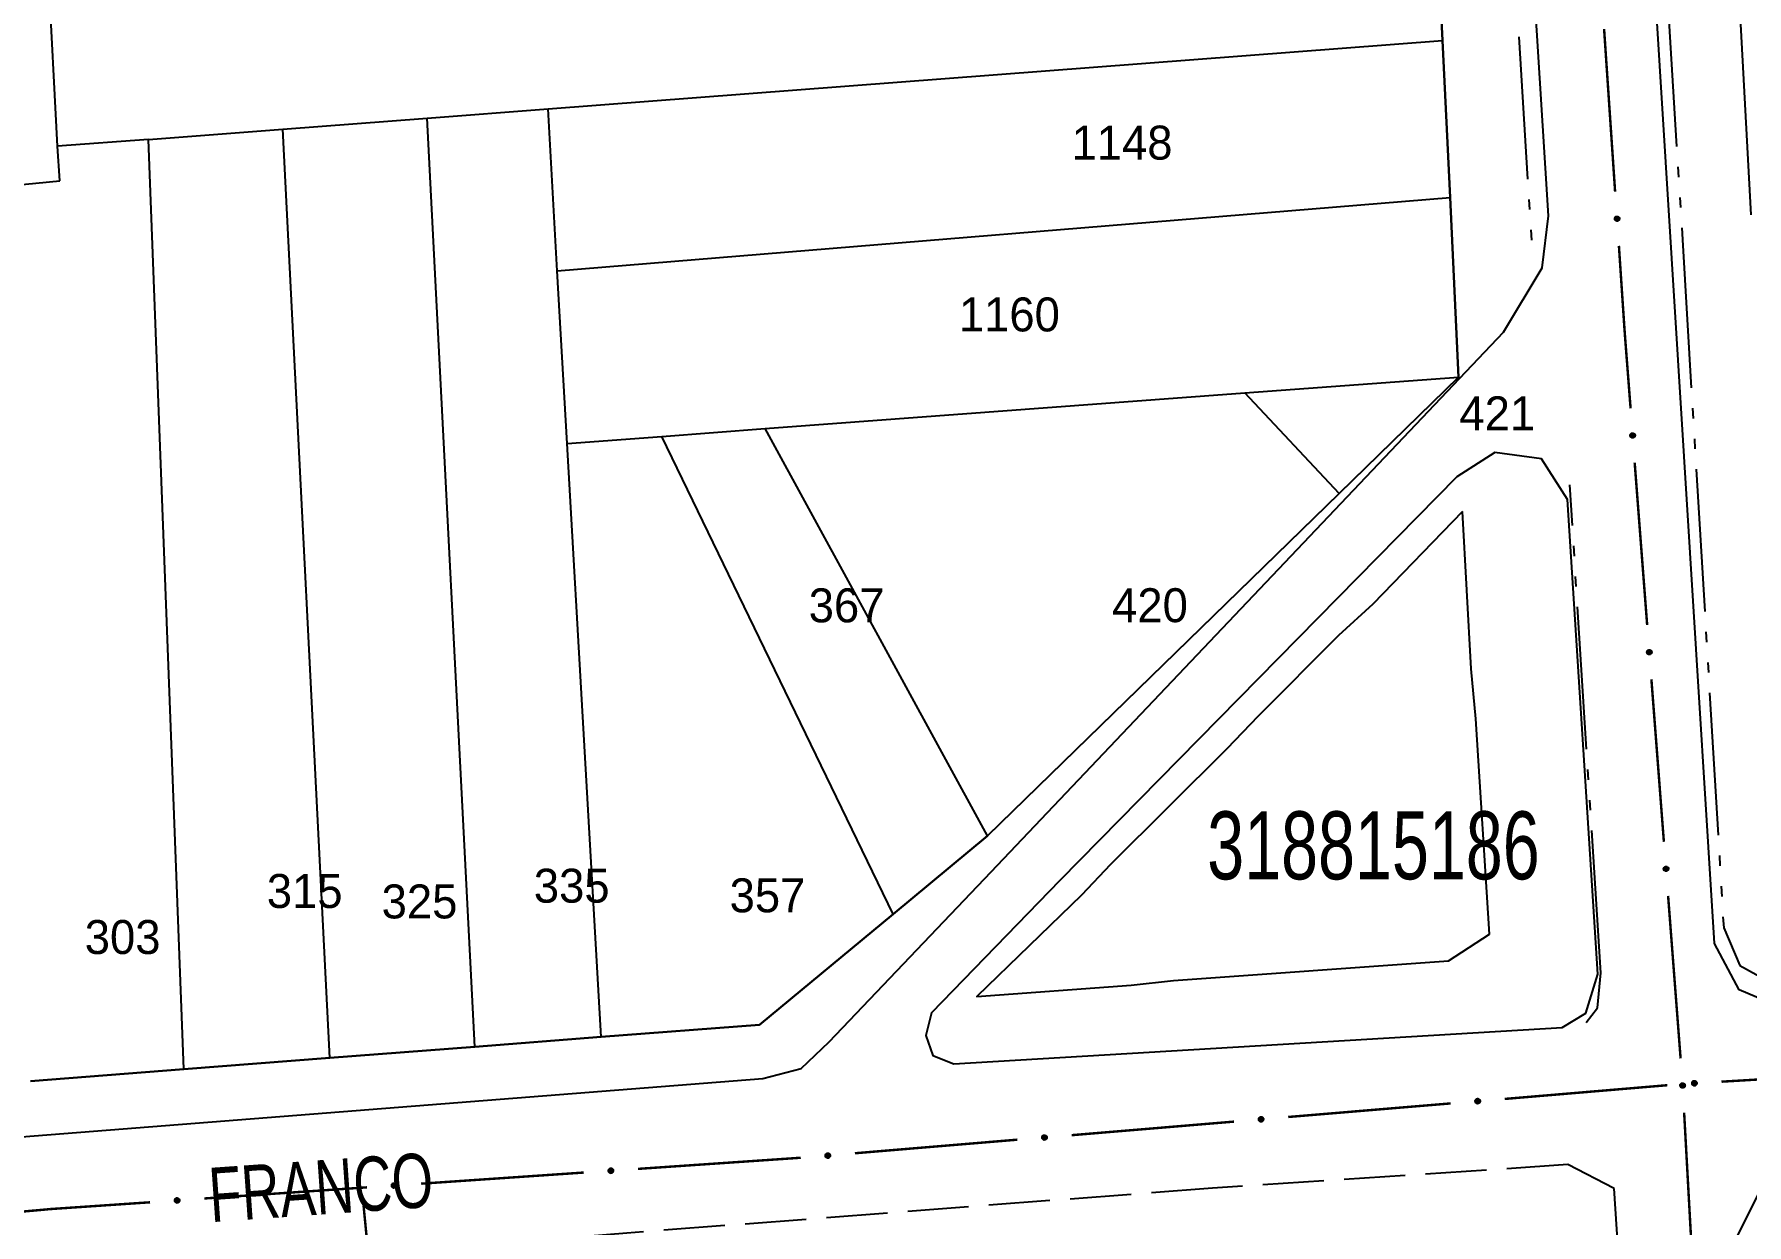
# Model space of a CAD drawing. Extents: x 201225 to 202591, y 4854937 to 4856079.
# Drawn here: x 201566.4 to 201692.4, y 4855775.9 to 4855863.6 of the extents above; entities that cross this region are included whole.
import ezdxf
from ezdxf.enums import TextEntityAlignment as Align

# ---------------------------------------------------------------- set-up
doc = ezdxf.new("R2010")
doc.units = 0
doc.header["$LTSCALE"] = 1.5
doc.header["$MEASUREMENT"] = 0
doc.linetypes.add('TRACO_05', pattern=[11, 7, -1, 0.5, -1, 0.5, -1])
doc.linetypes.add('TRACO_11', pattern=[8, 3, -1, 3, -1])
for name, color, linetype in [('CD_MALHA_LOTES', 7, 'CONTINUOUS'), ('CD_TXT_QUADRA', 2, 'CONTINUOUS'), ('HD-VALAS-DRENOS', 170, 'CONTINUOUS'), ('RU-QUADRA', 210, 'CONTINUOUS'), ('SV-EIXO-RUA-PAV', 20, 'CONTINUOUS'), ('SV-RUA-PAVIM', 7, 'CONTINUOUS'), ('SV-TXT-RUA-PAV', 7, 'CONTINUOUS'), ('Th_NmrPort', 7, 'CONTINUOUS')]:
    doc.layers.add(name, color=color, linetype=linetype)
doc.styles.add('ARIAL', font='ARIAL.SHX')

msp = doc.modelspace()

# ---------------------------------------------------------------- linework, layer by layer
at = {"layer": 'CD_MALHA_LOTES', "linetype": 'Continuous', "flags": 128}
for points in [[(201692.74, 4855850.3), (201689.35, 4855912.81)], [(201669.39, 4855876.11), (201670.01, 4855863.14)], [(201568.09, 4855855.34), (201567.42, 4855868.08)], [(201604.19, 4855858.1), (201670.01, 4855863.14)], [(201670.01, 4855863.14), (201670.57, 4855851.56)], [(201595.29, 4855857.42), (201604.19, 4855858.1)], [(201604.87, 4855846.16), (201604.19, 4855858.1)], [(201574.79, 4855855.85), (201584.68, 4855856.61)], [(201584.68, 4855856.61), (201595.29, 4855857.42)], [(201588.14, 4855788.22), (201584.68, 4855856.61)], [(201598.81, 4855789.04), (201595.29, 4855857.42)], [(201574.79, 4855855.85), (201568.09, 4855855.34)], [(201568.26, 4855852.79), (201568.09, 4855855.34)], [(201577.39, 4855787.39), (201574.79, 4855855.85)], [(201562.17, 4855852.2), (201568.26, 4855852.79)], [(201604.87, 4855846.16), (201670.57, 4855851.56)], [(201670.57, 4855851.56), (201671.2, 4855838.35)], [(201605.6, 4855833.46), (201604.87, 4855846.16)], [(201655.47, 4855837.18), (201671.2, 4855838.35)], [(201671.2, 4855838.35), (201662.4, 4855829.78)], [(201620.17, 4855834.55), (201655.47, 4855837.18)], [(201662.4, 4855829.78), (201655.47, 4855837.18)], [(201605.6, 4855833.46), (201612.56, 4855833.98)], [(201612.56, 4855833.98), (201620.17, 4855834.55)], [(201629.58, 4855798.8), (201612.56, 4855833.98)], [(201636.53, 4855804.56), (201620.17, 4855834.55)], [(201608.09, 4855789.76), (201605.6, 4855833.46)], [(201662.4, 4855829.78), (201636.53, 4855804.56)], [(201636.53, 4855804.56), (201629.58, 4855798.8)], [(201629.58, 4855798.8), (201619.75, 4855790.66), (201608.09, 4855789.76)], [(201608.09, 4855789.76), (201598.81, 4855789.04)], [(201598.81, 4855789.04), (201588.14, 4855788.22)], [(201577.39, 4855787.39), (201566.1, 4855786.51)], [(201588.14, 4855788.22), (201577.39, 4855787.39)]]:
    msp.add_lwpolyline(points, dxfattribs=at)
at = {"layer": 'HD-VALAS-DRENOS', "linetype": 'TRACO_05'}
for points in [[(201752.04, 4855926.88, 14.36), (201688.03, 4855923.29, 14.44), (201685.13, 4855921.8, 14.44), (201683.76, 4855919.45, 14.44), (201683.54, 4855915.2, 14.44), (201687.7, 4855848.03, 14.62), (201690.71, 4855797.79, 14.36), (201691.9, 4855795.03, 14.35), (201695.45, 4855793.06, 14.36), (201699.39, 4855793.19, 14.37), (201806.78, 4855800.2, 14.1), (201889.47, 4855805.28, 13.48), (201895.09, 4855805.55, 13.43), (201898.64, 4855806.66, 13.27)], [(201673.57, 4855896.34, 14.58), (201676.62, 4855847.52, 14.53)], [(201680.59, 4855790.83, 14.22), (201681.42, 4855791.91, 14.22), (201681.66, 4855794.48, 14.24), (201679.39, 4855830.42, 14.49)]]:
    msp.add_polyline3d(points, dxfattribs=at)
at = {"layer": 'RU-QUADRA', "linetype": 'Continuous', "flags": 128}
for points in [[(201692.74, 4855850.3), (201689.35, 4855912.81), (201693.36, 4855913.05)], [(201566.1, 4855786.51), (201577.39, 4855787.39), (201588.14, 4855788.22), (201598.81, 4855789.04), (201608.09, 4855789.76), (201619.75, 4855790.66), (201629.58, 4855798.8), (201636.53, 4855804.56), (201662.4, 4855829.78), (201671.2, 4855838.35), (201670.57, 4855851.56), (201670.01, 4855863.14), (201669.39, 4855876.11)]]:
    msp.add_lwpolyline(points, dxfattribs=at)
msp.add_lwpolyline([(201671.5, 4855828.46), (201664.89, 4855821.62), (201662.36, 4855819.31), (201656.46, 4855813.38), (201654.14, 4855810.97), (201645.59, 4855802.45), (201643.45, 4855800.19), (201635.75, 4855792.74), (201647.11, 4855793.58), (201650.23, 4855793.93), (201670.46, 4855795.37), (201673.48, 4855797.33), (201672.46, 4855813.19), (201672.12, 4855816.87)], close=True, dxfattribs=at)
at = {"layer": 'SV-EIXO-RUA-PAV', "const_width": 0.18}
for points in [[(201681.91, 4855863.97), (201682.72, 4855852)], [(201683, 4855848.01), (201683.4, 4855842.02)], [(201683.4, 4855842.02), (201683.46, 4855841.2)], [(201683.46, 4855841.2), (201683.86, 4855836.04)], [(201684.16, 4855832.05), (201685.08, 4855820.09)], [(201685.39, 4855816.1), (201686.31, 4855804.13)], [(201686.62, 4855800.15), (201687.54, 4855788.18)], [(201690.55, 4855786.47), (201702.53, 4855787.18)], [(201674.6, 4855785.2), (201686.56, 4855786.21)], [(201658.66, 4855783.87), (201670.62, 4855784.87)], [(201642.72, 4855782.53), (201654.67, 4855783.53)], [(201687.8, 4855784.19), (201688.46, 4855772.21)], [(201626.77, 4855781.2), (201638.73, 4855782.2)], [(201610.81, 4855780.05), (201622.79, 4855780.87)], [(201594.85, 4855778.96), (201606.82, 4855779.78)], [(201578.89, 4855777.87), (201590.86, 4855778.69)], [(201562.93, 4855776.68), (201566.92, 4855777.03)], [(201566.92, 4855777.03), (201567.55, 4855777.09)], [(201567.55, 4855777.09), (201574.9, 4855777.59)], [(201591.78, 4855765.41), (201590.61, 4855777.35)]]:
    msp.add_lwpolyline(points, dxfattribs=at)
at = {"layer": 'SV-EIXO-RUA-PAV'}
for points in [[(201682.96, 4855850.15), (201683, 4855850.12), (201683.02, 4855850.09), (201683.04, 4855850.05), (201683.04, 4855850.02), (201683.04, 4855849.98), (201683.03, 4855849.95), (201683.01, 4855849.91), (201682.98, 4855849.87), (201682.94, 4855849.85), (201682.91, 4855849.83), (201682.88, 4855849.83), (201682.84, 4855849.83), (201682.8, 4855849.84), (201682.77, 4855849.86), (201682.73, 4855849.89), (201682.7, 4855849.93), (201682.69, 4855849.96), (201682.69, 4855850), (201682.69, 4855850.03), (201682.7, 4855850.07), (201682.72, 4855850.1), (201682.75, 4855850.14), (201682.78, 4855850.17), (201682.82, 4855850.18), (201682.85, 4855850.18), (201682.89, 4855850.18), (201682.92, 4855850.18), (201682.96, 4855850.15)], [(201684.11, 4855834.2), (201684.15, 4855834.17), (201684.17, 4855834.13), (201684.19, 4855834.1), (201684.19, 4855834.06), (201684.19, 4855834.03), (201684.18, 4855833.99), (201684.16, 4855833.95), (201684.13, 4855833.92), (201684.1, 4855833.89), (201684.06, 4855833.88), (201684.03, 4855833.87), (201683.99, 4855833.87), (201683.96, 4855833.88), (201683.92, 4855833.9), (201683.88, 4855833.93), (201683.85, 4855833.97), (201683.84, 4855834), (201683.84, 4855834.04), (201683.84, 4855834.07), (201683.85, 4855834.11), (201683.86, 4855834.14), (201683.9, 4855834.18), (201683.93, 4855834.21), (201683.96, 4855834.22), (201684, 4855834.22), (201684.03, 4855834.22), (201684.07, 4855834.22), (201684.11, 4855834.2)], [(201685.33, 4855818.24), (201685.37, 4855818.21), (201685.4, 4855818.18), (201685.41, 4855818.14), (201685.42, 4855818.11), (201685.42, 4855818.07), (201685.41, 4855818.04), (201685.39, 4855818), (201685.36, 4855817.96), (201685.32, 4855817.94), (201685.29, 4855817.92), (201685.25, 4855817.92), (201685.22, 4855817.92), (201685.18, 4855817.93), (201685.14, 4855817.95), (201685.11, 4855817.98), (201685.08, 4855818.01), (201685.07, 4855818.05), (201685.06, 4855818.08), (201685.06, 4855818.12), (201685.07, 4855818.15), (201685.09, 4855818.19), (201685.12, 4855818.23), (201685.16, 4855818.25), (201685.19, 4855818.27), (201685.23, 4855818.27), (201685.26, 4855818.27), (201685.3, 4855818.26), (201685.33, 4855818.24)], [(201686.56, 4855802.29), (201686.6, 4855802.26), (201686.62, 4855802.23), (201686.64, 4855802.19), (201686.64, 4855802.16), (201686.64, 4855802.12), (201686.63, 4855802.09), (201686.62, 4855802.05), (201686.58, 4855802.01), (201686.55, 4855801.99), (201686.51, 4855801.97), (201686.48, 4855801.97), (201686.44, 4855801.97), (201686.41, 4855801.98), (201686.37, 4855801.99), (201686.33, 4855802.03), (201686.31, 4855802.06), (201686.3, 4855802.09), (201686.29, 4855802.13), (201686.29, 4855802.17), (201686.3, 4855802.2), (201686.32, 4855802.24), (201686.35, 4855802.27), (201686.38, 4855802.3), (201686.42, 4855802.31), (201686.45, 4855802.32), (201686.49, 4855802.32), (201686.52, 4855802.31), (201686.56, 4855802.29)], [(201687.79, 4855786.34), (201687.83, 4855786.3), (201687.85, 4855786.27), (201687.86, 4855786.23), (201687.87, 4855786.2), (201687.86, 4855786.16), (201687.86, 4855786.13), (201687.84, 4855786.09), (201687.81, 4855786.05), (201687.77, 4855786.03), (201687.73, 4855786.02), (201687.7, 4855786.01), (201687.66, 4855786.01), (201687.63, 4855786.02), (201687.59, 4855786.04), (201687.55, 4855786.08), (201687.53, 4855786.11), (201687.52, 4855786.14), (201687.51, 4855786.18), (201687.51, 4855786.22), (201687.52, 4855786.25), (201687.54, 4855786.29), (201687.58, 4855786.32), (201687.61, 4855786.35), (201687.64, 4855786.36), (201687.68, 4855786.36), (201687.72, 4855786.36), (201687.75, 4855786.36), (201687.79, 4855786.34)], [(201688.41, 4855786.45), (201688.44, 4855786.49), (201688.47, 4855786.52), (201688.51, 4855786.53), (201688.54, 4855786.53), (201688.58, 4855786.53), (201688.61, 4855786.52), (201688.65, 4855786.5), (201688.69, 4855786.47), (201688.71, 4855786.43), (201688.73, 4855786.4), (201688.73, 4855786.37), (201688.73, 4855786.33), (201688.72, 4855786.29), (201688.7, 4855786.26), (201688.67, 4855786.22), (201688.63, 4855786.2), (201688.6, 4855786.18), (201688.56, 4855786.18), (201688.53, 4855786.18), (201688.49, 4855786.19), (201688.46, 4855786.21), (201688.42, 4855786.24), (201688.4, 4855786.28), (201688.38, 4855786.31), (201688.38, 4855786.34), (201688.38, 4855786.38), (201688.39, 4855786.42), (201688.41, 4855786.45)], [(201672.46, 4855785.13), (201672.49, 4855785.17), (201672.52, 4855785.2), (201672.56, 4855785.21), (201672.59, 4855785.22), (201672.63, 4855785.22), (201672.66, 4855785.21), (201672.7, 4855785.19), (201672.74, 4855785.16), (201672.76, 4855785.12), (201672.78, 4855785.09), (201672.79, 4855785.05), (201672.79, 4855785.02), (201672.78, 4855784.98), (201672.76, 4855784.95), (201672.73, 4855784.91), (201672.69, 4855784.88), (201672.66, 4855784.87), (201672.62, 4855784.86), (201672.59, 4855784.86), (201672.55, 4855784.87), (201672.51, 4855784.89), (201672.48, 4855784.92), (201672.45, 4855784.96), (201672.44, 4855784.99), (201672.43, 4855785.03), (201672.43, 4855785.06), (201672.44, 4855785.1), (201672.46, 4855785.13)], [(201656.52, 4855783.8), (201656.55, 4855783.84), (201656.58, 4855783.86), (201656.62, 4855783.88), (201656.65, 4855783.88), (201656.69, 4855783.88), (201656.72, 4855783.87), (201656.76, 4855783.85), (201656.8, 4855783.82), (201656.82, 4855783.79), (201656.84, 4855783.75), (201656.84, 4855783.72), (201656.84, 4855783.68), (201656.83, 4855783.65), (201656.81, 4855783.61), (201656.78, 4855783.57), (201656.75, 4855783.55), (201656.71, 4855783.53), (201656.68, 4855783.53), (201656.64, 4855783.53), (201656.61, 4855783.54), (201656.57, 4855783.55), (201656.53, 4855783.59), (201656.51, 4855783.62), (201656.49, 4855783.65), (201656.49, 4855783.69), (201656.49, 4855783.72), (201656.5, 4855783.76), (201656.52, 4855783.8)], [(201640.57, 4855782.46), (201640.6, 4855782.5), (201640.64, 4855782.53), (201640.67, 4855782.54), (201640.71, 4855782.54), (201640.74, 4855782.54), (201640.78, 4855782.54), (201640.81, 4855782.52), (201640.85, 4855782.49), (201640.88, 4855782.45), (201640.89, 4855782.42), (201640.9, 4855782.38), (201640.9, 4855782.35), (201640.89, 4855782.31), (201640.87, 4855782.27), (201640.84, 4855782.24), (201640.8, 4855782.21), (201640.77, 4855782.2), (201640.73, 4855782.19), (201640.7, 4855782.19), (201640.66, 4855782.2), (201640.63, 4855782.22), (201640.59, 4855782.25), (201640.56, 4855782.28), (201640.55, 4855782.32), (201640.55, 4855782.35), (201640.55, 4855782.39), (201640.55, 4855782.42), (201640.57, 4855782.46)], [(201624.63, 4855781.13), (201624.66, 4855781.16), (201624.69, 4855781.19), (201624.73, 4855781.2), (201624.76, 4855781.21), (201624.8, 4855781.21), (201624.83, 4855781.2), (201624.87, 4855781.18), (201624.91, 4855781.15), (201624.93, 4855781.11), (201624.95, 4855781.08), (201624.95, 4855781.05), (201624.95, 4855781.01), (201624.94, 4855780.97), (201624.93, 4855780.94), (201624.89, 4855780.9), (201624.86, 4855780.87), (201624.83, 4855780.86), (201624.79, 4855780.86), (201624.75, 4855780.86), (201624.72, 4855780.86), (201624.68, 4855780.88), (201624.64, 4855780.91), (201624.62, 4855780.95), (201624.61, 4855780.98), (201624.6, 4855781.02), (201624.6, 4855781.05), (201624.61, 4855781.09), (201624.63, 4855781.13)], [(201608.67, 4855780.02), (201608.7, 4855780.05), (201608.73, 4855780.08), (201608.77, 4855780.09), (201608.8, 4855780.09), (201608.84, 4855780.09), (201608.87, 4855780.09), (201608.91, 4855780.07), (201608.95, 4855780.04), (201608.97, 4855780), (201608.99, 4855779.97), (201608.99, 4855779.93), (201608.99, 4855779.9), (201608.98, 4855779.86), (201608.96, 4855779.82), (201608.93, 4855779.78), (201608.9, 4855779.76), (201608.86, 4855779.75), (201608.83, 4855779.74), (201608.79, 4855779.74), (201608.76, 4855779.75), (201608.72, 4855779.77), (201608.68, 4855779.8), (201608.66, 4855779.84), (201608.64, 4855779.87), (201608.64, 4855779.91), (201608.64, 4855779.94), (201608.65, 4855779.98), (201608.67, 4855780.02)], [(201592.7, 4855778.92), (201592.74, 4855778.96), (201592.77, 4855778.99), (201592.81, 4855779), (201592.84, 4855779), (201592.88, 4855779), (201592.91, 4855778.99), (201592.95, 4855778.98), (201592.99, 4855778.94), (201593.01, 4855778.91), (201593.02, 4855778.87), (201593.03, 4855778.84), (201593.03, 4855778.8), (201593.02, 4855778.77), (201593, 4855778.73), (201592.97, 4855778.69), (201592.93, 4855778.67), (201592.9, 4855778.66), (201592.86, 4855778.65), (201592.83, 4855778.65), (201592.79, 4855778.66), (201592.76, 4855778.68), (201592.72, 4855778.71), (201592.69, 4855778.74), (201592.68, 4855778.78), (201592.68, 4855778.81), (201592.68, 4855778.85), (201592.68, 4855778.88), (201592.7, 4855778.92)], [(201576.74, 4855777.83), (201576.77, 4855777.87), (201576.81, 4855777.89), (201576.84, 4855777.91), (201576.88, 4855777.91), (201576.91, 4855777.91), (201576.95, 4855777.9), (201576.99, 4855777.88), (201577.02, 4855777.85), (201577.05, 4855777.81), (201577.06, 4855777.78), (201577.07, 4855777.74), (201577.07, 4855777.71), (201577.06, 4855777.67), (201577.04, 4855777.64), (201577.01, 4855777.6), (201576.97, 4855777.57), (201576.94, 4855777.56), (201576.9, 4855777.56), (201576.87, 4855777.56), (201576.83, 4855777.57), (201576.79, 4855777.58), (201576.76, 4855777.62), (201576.73, 4855777.65), (201576.72, 4855777.69), (201576.71, 4855777.72), (201576.71, 4855777.76), (201576.72, 4855777.79), (201576.74, 4855777.83)]]:
    msp.add_lwpolyline(points, close=True, dxfattribs=at)
for points in [[(201682.69, 4855850.04), (201682.72, 4855849.91)], [(201682.69, 4855850.03), (201682.7, 4855849.93)], [(201682.7, 4855850.07), (201682.73, 4855849.89)], [(201682.71, 4855850.08), (201682.75, 4855849.88)], [(201682.72, 4855850.1), (201682.77, 4855849.86)], [(201682.73, 4855850.12), (201682.78, 4855849.85)], [(201682.75, 4855850.14), (201682.8, 4855849.84)], [(201682.76, 4855850.15), (201682.82, 4855849.84)], [(201682.78, 4855850.17), (201682.84, 4855849.83)], [(201682.8, 4855850.17), (201682.86, 4855849.83)], [(201682.82, 4855850.18), (201682.88, 4855849.83)], [(201682.83, 4855850.18), (201682.89, 4855849.83)], [(201682.85, 4855850.18), (201682.91, 4855849.83)], [(201682.87, 4855850.18), (201682.93, 4855849.85)], [(201682.89, 4855850.18), (201682.94, 4855849.85)], [(201682.91, 4855850.17), (201682.96, 4855849.87)], [(201682.92, 4855850.18), (201682.98, 4855849.87)], [(201682.94, 4855850.16), (201683, 4855849.9)], [(201682.96, 4855850.15), (201683.01, 4855849.91)], [(201682.98, 4855850.14), (201683.02, 4855849.94)], [(201683, 4855850.12), (201683.03, 4855849.95)], [(201683.01, 4855850.1), (201683.03, 4855849.97)], [(201683.02, 4855850.09), (201683.04, 4855849.98)], [(201683.84, 4855834.08), (201683.87, 4855833.96)], [(201683.84, 4855834.07), (201683.85, 4855833.97)], [(201683.85, 4855834.11), (201683.88, 4855833.93)], [(201683.86, 4855834.14), (201683.92, 4855833.9)], [(201683.86, 4855834.12), (201683.9, 4855833.92)], [(201683.88, 4855834.16), (201683.94, 4855833.89)], [(201683.9, 4855834.18), (201683.96, 4855833.88)], [(201683.91, 4855834.19), (201683.97, 4855833.88)], [(201683.93, 4855834.21), (201683.99, 4855833.87)], [(201683.95, 4855834.21), (201684.01, 4855833.87)], [(201683.96, 4855834.22), (201684.03, 4855833.87)], [(201683.98, 4855834.22), (201684.04, 4855833.88)], [(201684, 4855834.22), (201684.06, 4855833.88)], [(201684.02, 4855834.22), (201684.08, 4855833.89)], [(201684.03, 4855834.22), (201684.1, 4855833.89)], [(201684.05, 4855834.22), (201684.11, 4855833.91)], [(201684.07, 4855834.22), (201684.13, 4855833.92)], [(201684.09, 4855834.21), (201684.15, 4855833.94)], [(201684.11, 4855834.2), (201684.16, 4855833.95)], [(201684.13, 4855834.18), (201684.17, 4855833.98)], [(201684.15, 4855834.17), (201684.18, 4855833.99)], [(201684.16, 4855834.15), (201684.18, 4855834.02)], [(201684.17, 4855834.13), (201684.19, 4855834.03)], [(201685.06, 4855818.12), (201685.08, 4855818.01)], [(201685.07, 4855818.15), (201685.11, 4855817.98)], [(201685.07, 4855818.13), (201685.09, 4855818)], [(201685.08, 4855818.17), (201685.12, 4855817.97)], [(201685.09, 4855818.19), (201685.14, 4855817.95)], [(201685.11, 4855818.21), (201685.16, 4855817.94)], [(201685.12, 4855818.23), (201685.18, 4855817.93)], [(201685.14, 4855818.24), (201685.2, 4855817.93)], [(201685.16, 4855818.25), (201685.22, 4855817.92)], [(201685.17, 4855818.26), (201685.23, 4855817.92)], [(201685.19, 4855818.27), (201685.25, 4855817.92)], [(201685.21, 4855818.27), (201685.27, 4855817.92)], [(201685.23, 4855818.27), (201685.29, 4855817.92)], [(201685.24, 4855818.27), (201685.31, 4855817.94)], [(201685.26, 4855818.27), (201685.32, 4855817.94)], [(201685.28, 4855818.26), (201685.34, 4855817.96)], [(201685.3, 4855818.26), (201685.36, 4855817.96)], [(201685.31, 4855818.25), (201685.37, 4855817.99)], [(201685.33, 4855818.24), (201685.39, 4855818)], [(201685.35, 4855818.23), (201685.4, 4855818.03)], [(201685.37, 4855818.21), (201685.41, 4855818.04)], [(201685.39, 4855818.19), (201685.41, 4855818.06)], [(201685.4, 4855818.18), (201685.42, 4855818.07)], [(201686.29, 4855802.17), (201686.31, 4855802.06)], [(201686.3, 4855802.2), (201686.33, 4855802.03)], [(201686.3, 4855802.18), (201686.32, 4855802.05)], [(201686.31, 4855802.21), (201686.35, 4855802.02)], [(201686.32, 4855802.24), (201686.37, 4855801.99)], [(201686.33, 4855802.25), (201686.39, 4855801.99)], [(201686.35, 4855802.27), (201686.41, 4855801.98)], [(201686.37, 4855802.29), (201686.42, 4855801.98)], [(201686.38, 4855802.3), (201686.44, 4855801.97)], [(201686.4, 4855802.3), (201686.46, 4855801.97)], [(201686.42, 4855802.31), (201686.48, 4855801.97)], [(201686.43, 4855802.31), (201686.49, 4855801.97)], [(201686.45, 4855802.32), (201686.51, 4855801.97)], [(201686.47, 4855802.31), (201686.53, 4855801.98)], [(201686.49, 4855802.32), (201686.55, 4855801.99)], [(201686.51, 4855802.31), (201686.57, 4855802)], [(201686.52, 4855802.31), (201686.58, 4855802.01)], [(201686.54, 4855802.3), (201686.6, 4855802.03)], [(201686.56, 4855802.29), (201686.62, 4855802.05)], [(201686.58, 4855802.27), (201686.62, 4855802.07)], [(201686.6, 4855802.26), (201686.63, 4855802.09)], [(201686.61, 4855802.24), (201686.64, 4855802.11)], [(201686.62, 4855802.23), (201686.64, 4855802.12)], [(201687.51, 4855786.22), (201687.53, 4855786.11)], [(201687.52, 4855786.25), (201687.55, 4855786.08)], [(201687.52, 4855786.23), (201687.54, 4855786.1)], [(201687.54, 4855786.29), (201687.59, 4855786.04)], [(201687.54, 4855786.26), (201687.57, 4855786.07)], [(201687.56, 4855786.3), (201687.61, 4855786.04)], [(201687.58, 4855786.32), (201687.63, 4855786.02)], [(201687.59, 4855786.33), (201687.65, 4855786.02)], [(201687.61, 4855786.35), (201687.66, 4855786.01)], [(201687.63, 4855786.35), (201687.68, 4855786.02)], [(201687.64, 4855786.36), (201687.7, 4855786.01)], [(201687.66, 4855786.36), (201687.71, 4855786.02)], [(201687.68, 4855786.36), (201687.73, 4855786.02)], [(201687.7, 4855786.36), (201687.75, 4855786.03)], [(201687.72, 4855786.36), (201687.77, 4855786.03)], [(201687.73, 4855786.36), (201687.79, 4855786.05)], [(201687.75, 4855786.36), (201687.81, 4855786.05)], [(201687.77, 4855786.35), (201687.82, 4855786.08)], [(201687.79, 4855786.34), (201687.84, 4855786.09)], [(201687.81, 4855786.32), (201687.85, 4855786.12)], [(201687.83, 4855786.3), (201687.86, 4855786.13)], [(201687.84, 4855786.28), (201687.86, 4855786.16)], [(201687.85, 4855786.27), (201687.86, 4855786.16)], [(201688.38, 4855786.38), (201688.71, 4855786.43)], [(201688.38, 4855786.36), (201688.71, 4855786.42)], [(201688.38, 4855786.34), (201688.73, 4855786.4)], [(201688.38, 4855786.33), (201688.73, 4855786.38)], [(201688.38, 4855786.31), (201688.73, 4855786.37)], [(201688.39, 4855786.42), (201688.69, 4855786.47)], [(201688.39, 4855786.4), (201688.7, 4855786.45)], [(201688.39, 4855786.29), (201688.73, 4855786.35)], [(201688.4, 4855786.43), (201688.67, 4855786.49)], [(201688.4, 4855786.28), (201688.73, 4855786.33)], [(201688.41, 4855786.45), (201688.65, 4855786.5)], [(201688.41, 4855786.26), (201688.72, 4855786.31)], [(201688.42, 4855786.24), (201688.72, 4855786.29)], [(201688.43, 4855786.47), (201688.63, 4855786.51)], [(201688.44, 4855786.49), (201688.61, 4855786.52)], [(201688.44, 4855786.23), (201688.71, 4855786.28)], [(201688.46, 4855786.5), (201688.59, 4855786.52)], [(201688.46, 4855786.21), (201688.7, 4855786.26)], [(201688.47, 4855786.52), (201688.58, 4855786.53)], [(201688.48, 4855786.2), (201688.68, 4855786.24)], [(201688.49, 4855786.19), (201688.67, 4855786.22)], [(201688.52, 4855786.19), (201688.65, 4855786.21)], [(201688.53, 4855786.18), (201688.63, 4855786.2)], [(201672.43, 4855785.06), (201672.76, 4855785.12)], [(201672.43, 4855785.03), (201672.78, 4855785.09)], [(201672.44, 4855785.1), (201672.74, 4855785.16)], [(201672.44, 4855785.08), (201672.75, 4855785.14)], [(201672.44, 4855785.04), (201672.77, 4855785.11)], [(201672.44, 4855785.01), (201672.78, 4855785.07)], [(201672.44, 4855784.99), (201672.79, 4855785.05)], [(201672.45, 4855785.11), (201672.72, 4855785.17)], [(201672.45, 4855784.97), (201672.78, 4855785.04)], [(201672.45, 4855784.96), (201672.79, 4855785.02)], [(201672.46, 4855785.13), (201672.7, 4855785.19)], [(201672.47, 4855784.94), (201672.78, 4855785)], [(201672.48, 4855785.15), (201672.68, 4855785.2)], [(201672.48, 4855784.92), (201672.78, 4855784.98)], [(201672.49, 4855785.17), (201672.66, 4855785.21)], [(201672.5, 4855784.91), (201672.76, 4855784.96)], [(201672.51, 4855785.19), (201672.64, 4855785.21)], [(201672.51, 4855784.89), (201672.76, 4855784.95)], [(201672.52, 4855785.2), (201672.63, 4855785.22)], [(201672.54, 4855784.88), (201672.73, 4855784.93)], [(201672.55, 4855784.87), (201672.73, 4855784.91)], [(201672.57, 4855784.87), (201672.7, 4855784.89)], [(201672.59, 4855784.86), (201672.69, 4855784.88)], [(201656.49, 4855783.72), (201656.82, 4855783.79)], [(201656.49, 4855783.71), (201656.82, 4855783.77)], [(201656.49, 4855783.69), (201656.84, 4855783.75)], [(201656.49, 4855783.67), (201656.84, 4855783.73)], [(201656.49, 4855783.65), (201656.84, 4855783.72)], [(201656.5, 4855783.76), (201656.8, 4855783.82)], [(201656.5, 4855783.74), (201656.8, 4855783.81)], [(201656.5, 4855783.64), (201656.84, 4855783.7)], [(201656.51, 4855783.78), (201656.77, 4855783.84)], [(201656.51, 4855783.62), (201656.84, 4855783.68)], [(201656.52, 4855783.8), (201656.76, 4855783.85)], [(201656.52, 4855783.6), (201656.83, 4855783.66)], [(201656.53, 4855783.82), (201656.73, 4855783.86)], [(201656.53, 4855783.59), (201656.83, 4855783.65)], [(201656.55, 4855783.84), (201656.72, 4855783.87)], [(201656.56, 4855783.57), (201656.82, 4855783.63)], [(201656.57, 4855783.85), (201656.69, 4855783.87)], [(201656.57, 4855783.55), (201656.81, 4855783.61)], [(201656.58, 4855783.86), (201656.69, 4855783.88)], [(201656.59, 4855783.55), (201656.79, 4855783.59)], [(201656.61, 4855783.54), (201656.78, 4855783.57)], [(201656.63, 4855783.53), (201656.76, 4855783.56)], [(201656.64, 4855783.53), (201656.75, 4855783.55)], [(201640.55, 4855782.42), (201640.85, 4855782.49)], [(201640.55, 4855782.41), (201640.86, 4855782.47)], [(201640.55, 4855782.39), (201640.88, 4855782.45)], [(201640.55, 4855782.37), (201640.88, 4855782.44)], [(201640.55, 4855782.35), (201640.89, 4855782.42)], [(201640.55, 4855782.34), (201640.89, 4855782.4)], [(201640.55, 4855782.32), (201640.9, 4855782.38)], [(201640.56, 4855782.44), (201640.83, 4855782.5)], [(201640.56, 4855782.3), (201640.89, 4855782.36)], [(201640.56, 4855782.28), (201640.9, 4855782.35)], [(201640.57, 4855782.46), (201640.81, 4855782.52)], [(201640.58, 4855782.27), (201640.89, 4855782.33)], [(201640.59, 4855782.48), (201640.79, 4855782.53)], [(201640.59, 4855782.25), (201640.89, 4855782.31)], [(201640.6, 4855782.5), (201640.78, 4855782.54)], [(201640.61, 4855782.24), (201640.88, 4855782.29)], [(201640.62, 4855782.51), (201640.75, 4855782.54)], [(201640.63, 4855782.22), (201640.87, 4855782.27)], [(201640.64, 4855782.53), (201640.74, 4855782.54)], [(201640.65, 4855782.21), (201640.85, 4855782.25)], [(201640.66, 4855782.2), (201640.84, 4855782.24)], [(201640.69, 4855782.2), (201640.81, 4855782.22)], [(201640.7, 4855782.19), (201640.8, 4855782.21)], [(201624.6, 4855781.05), (201624.93, 4855781.11)], [(201624.6, 4855781.04), (201624.94, 4855781.1)], [(201624.6, 4855781.02), (201624.95, 4855781.08)], [(201624.61, 4855781.09), (201624.91, 4855781.15)], [(201624.61, 4855781.07), (201624.92, 4855781.13)], [(201624.61, 4855781), (201624.95, 4855781.06)], [(201624.61, 4855780.98), (201624.95, 4855781.05)], [(201624.62, 4855781.11), (201624.89, 4855781.16)], [(201624.62, 4855780.96), (201624.95, 4855781.03)], [(201624.62, 4855780.95), (201624.95, 4855781.01)], [(201624.63, 4855781.13), (201624.87, 4855781.18)], [(201624.63, 4855780.93), (201624.94, 4855780.99)], [(201624.64, 4855781.15), (201624.84, 4855781.19)], [(201624.64, 4855780.91), (201624.94, 4855780.97)], [(201624.66, 4855781.16), (201624.83, 4855781.2)], [(201624.67, 4855780.9), (201624.93, 4855780.95)], [(201624.68, 4855781.18), (201624.81, 4855781.2)], [(201624.68, 4855780.88), (201624.93, 4855780.94)], [(201624.69, 4855781.19), (201624.8, 4855781.21)], [(201624.71, 4855780.88), (201624.9, 4855780.92)], [(201624.72, 4855780.86), (201624.89, 4855780.9)], [(201624.74, 4855780.86), (201624.87, 4855780.89)], [(201624.75, 4855780.86), (201624.86, 4855780.87)], [(201608.64, 4855779.94), (201608.97, 4855780)], [(201608.64, 4855779.93), (201608.98, 4855779.98)], [(201608.64, 4855779.91), (201608.99, 4855779.97)], [(201608.64, 4855779.87), (201608.99, 4855779.93)], [(201608.65, 4855779.98), (201608.95, 4855780.04)], [(201608.65, 4855779.96), (201608.96, 4855780.02)], [(201608.65, 4855779.89), (201608.99, 4855779.95)], [(201608.65, 4855779.85), (201608.99, 4855779.91)], [(201608.66, 4855779.99), (201608.93, 4855780.05)], [(201608.66, 4855779.84), (201608.99, 4855779.9)], [(201608.67, 4855780.02), (201608.91, 4855780.07)], [(201608.67, 4855779.82), (201608.98, 4855779.88)], [(201608.68, 4855779.8), (201608.98, 4855779.86)], [(201608.69, 4855780.04), (201608.89, 4855780.08)], [(201608.7, 4855780.05), (201608.87, 4855780.09)], [(201608.7, 4855779.79), (201608.97, 4855779.84)], [(201608.72, 4855780.07), (201608.85, 4855780.09)], [(201608.72, 4855779.77), (201608.96, 4855779.82)], [(201608.73, 4855780.08), (201608.84, 4855780.09)], [(201608.74, 4855779.76), (201608.94, 4855779.8)], [(201608.76, 4855779.75), (201608.93, 4855779.78)], [(201608.78, 4855779.75), (201608.91, 4855779.77)], [(201608.79, 4855779.74), (201608.9, 4855779.76)], [(201592.68, 4855778.88), (201592.99, 4855778.94)], [(201592.68, 4855778.85), (201593.01, 4855778.91)], [(201592.68, 4855778.83), (201593.01, 4855778.89)], [(201592.68, 4855778.81), (201593.02, 4855778.87)], [(201592.68, 4855778.8), (201593.03, 4855778.85)], [(201592.68, 4855778.78), (201593.03, 4855778.84)], [(201592.69, 4855778.87), (201592.99, 4855778.93)], [(201592.69, 4855778.76), (201593.03, 4855778.82)], [(201592.69, 4855778.74), (201593.03, 4855778.8)], [(201592.7, 4855778.92), (201592.95, 4855778.98)], [(201592.7, 4855778.9), (201592.96, 4855778.96)], [(201592.71, 4855778.73), (201593.02, 4855778.78)], [(201592.72, 4855778.94), (201592.92, 4855778.98)], [(201592.72, 4855778.71), (201593.02, 4855778.77)], [(201592.74, 4855778.96), (201592.91, 4855778.99)], [(201592.74, 4855778.7), (201593.01, 4855778.75)], [(201592.76, 4855778.97), (201592.88, 4855779)], [(201592.76, 4855778.68), (201593, 4855778.73)], [(201592.77, 4855778.99), (201592.88, 4855779)], [(201592.78, 4855778.67), (201592.98, 4855778.71)], [(201592.79, 4855778.66), (201592.97, 4855778.69)], [(201592.82, 4855778.66), (201592.94, 4855778.68)], [(201592.83, 4855778.65), (201592.93, 4855778.67)], [(201576.71, 4855777.76), (201577.05, 4855777.81)], [(201576.71, 4855777.72), (201577.06, 4855777.78)], [(201576.72, 4855777.79), (201577.02, 4855777.85)], [(201576.72, 4855777.77), (201577.03, 4855777.83)], [(201576.72, 4855777.74), (201577.05, 4855777.8)], [(201576.72, 4855777.7), (201577.06, 4855777.76)], [(201576.72, 4855777.69), (201577.07, 4855777.74)], [(201576.73, 4855777.81), (201577, 4855777.86)], [(201576.73, 4855777.67), (201577.06, 4855777.73)], [(201576.73, 4855777.65), (201577.07, 4855777.71)], [(201576.74, 4855777.83), (201576.99, 4855777.88)], [(201576.75, 4855777.63), (201577.06, 4855777.69)], [(201576.76, 4855777.85), (201576.96, 4855777.89)], [(201576.76, 4855777.62), (201577.06, 4855777.67)], [(201576.77, 4855777.87), (201576.95, 4855777.9)], [(201576.78, 4855777.6), (201577.04, 4855777.65)], [(201576.79, 4855777.88), (201576.92, 4855777.9)], [(201576.79, 4855777.58), (201577.04, 4855777.64)], [(201576.81, 4855777.89), (201576.91, 4855777.91)], [(201576.82, 4855777.58), (201577.01, 4855777.62)], [(201576.83, 4855777.57), (201577.01, 4855777.6)], [(201576.85, 4855777.56), (201576.98, 4855777.59)], [(201576.87, 4855777.56), (201576.97, 4855777.57)]]:
    msp.add_lwpolyline(points, dxfattribs=at)
at = {"layer": 'SV-RUA-PAVIM', "linetype": 'Continuous'}
for points in [[(201748.31, 4855795.45, 14.26), (201695.21, 4855791.81, 14.53), (201691.85, 4855793.23, 14.57), (201690.03, 4855796.65, 14.57), (201682.43, 4855918.82, 14.6), (201684.32, 4855922.75, 14.6), (201687.91, 4855924.07, 14.61), (201765.88, 4855928.55, 14.55), (201837.49, 4855932.45, 14.31), (201890.36, 4855935.26, 14.2), (201893.97, 4855933.67, 14.23), (201895.15, 4855929.66, 14.21), (201899.65, 4855879.19, 14.21), (201900.5, 4855838.69, 14.21), (201902.19, 4855809.78, 13.6), (201901.38, 4855807.19, 13.59), (201899.15, 4855805.43, 13.68), (201896.45, 4855804.56, 13.71), (201808.86, 4855799.18, 14.26)], [(201641.85, 4855801.28, 14.55), (201632.4, 4855791.55, 14.41), (201632, 4855789.87, 14.41), (201632.51, 4855788.4, 14.41), (201634.05, 4855787.78, 14.42), (201678.83, 4855790.46, 14.59), (201680.56, 4855791.52, 14.66), (201681.45, 4855794.39, 14.65), (201679.21, 4855829.34, 14.95), (201677.31, 4855832.34, 14.94), (201673.88, 4855832.79, 14.86), (201671.08, 4855831.01, 14.86)]]:
    msp.add_polyline3d(points, close=True, dxfattribs=at)
for points in [[(201458.66, 4855896.74, 12.84), (201466.48, 4855778.28, 13.3), (201467.31, 4855775.11, 13.29), (201469.34, 4855774.61, 13.28), (201534.22, 4855779.96, 14.01), (201620, 4855786.71, 14.31), (201622.81, 4855787.45, 14.35), (201624.89, 4855789.41, 14.38), (201636.8, 4855801.93, 14.45), (201674.5, 4855841.66, 14.63), (201677.34, 4855846.39, 14.66), (201677.83, 4855850.22, 14.66), (201674.86, 4855897.42, 14.66)], [(201698.07, 4855669.8, 14.67), (201697.07, 4855687.76, 14.67), (201691.63, 4855774.91, 14.6), (201693.51, 4855778.71, 14.6), (201697.98, 4855781.68, 14.62), (201769.41, 4855786.1, 14.31), (201784.31, 4855787.03, 14.31)]]:
    msp.add_polyline3d(points, dxfattribs=at)
at = {"layer": 'SV-RUA-PAVIM', "linetype": 'TRACO_11'}
msp.add_polyline3d([(201690.86, 4855642.16, 14.22), (201630.69, 4855638.2, 14.35), (201584.65, 4855634.91, 14.71), (201584.55, 4855639.52, 14.74), (201623.35, 4855642.09, 14.26), (201690.49, 4855647.18, 14.34), (201682.94, 4855774.12, 14.82), (201682.66, 4855778.6, 14.71), (201679.24, 4855780.36, 14.69), (201653.09, 4855778.63, 14.46), (201609.98, 4855775.32, 14.46), (201591.98, 4855773.87, 14.46)], dxfattribs=at)

# ---------------------------------------------------------------- texts
at = {"layer": 'CD_TXT_QUADRA', "style": 'ARIAL', "width": 0.7}
msp.add_text('318815186', height=5, dxfattribs=at).set_placement((201652.7, 4855801.37))
at = {"layer": 'SV-TXT-RUA-PAV', "style": 'ARIAL', "width": 0.7}
msp.add_text('FRANCO', height=4, rotation=4, dxfattribs=at).set_placement((201579.38, 4855776.12))
at = {"layer": 'Th_NmrPort', "color": 1}
for s, p in [('1148', (201642.71, 4855855.61)), ('1160', (201634.42, 4855842.96)), ('421', (201671.26, 4855835.68)), ('367', (201623.37, 4855821.54)), ('420', (201645.7, 4855821.55)), ('335', (201603.14, 4855800.9)), ('315', (201583.49, 4855800.51)), ('325', (201591.94, 4855799.74)), ('357', (201617.55, 4855800.19)), ('303', (201570.09, 4855797.12))]:
    msp.add_text(s, height=2.5, dxfattribs=at).set_placement(p, align=Align.MIDDLE_LEFT)

doc.saveas('drawing.dxf')
